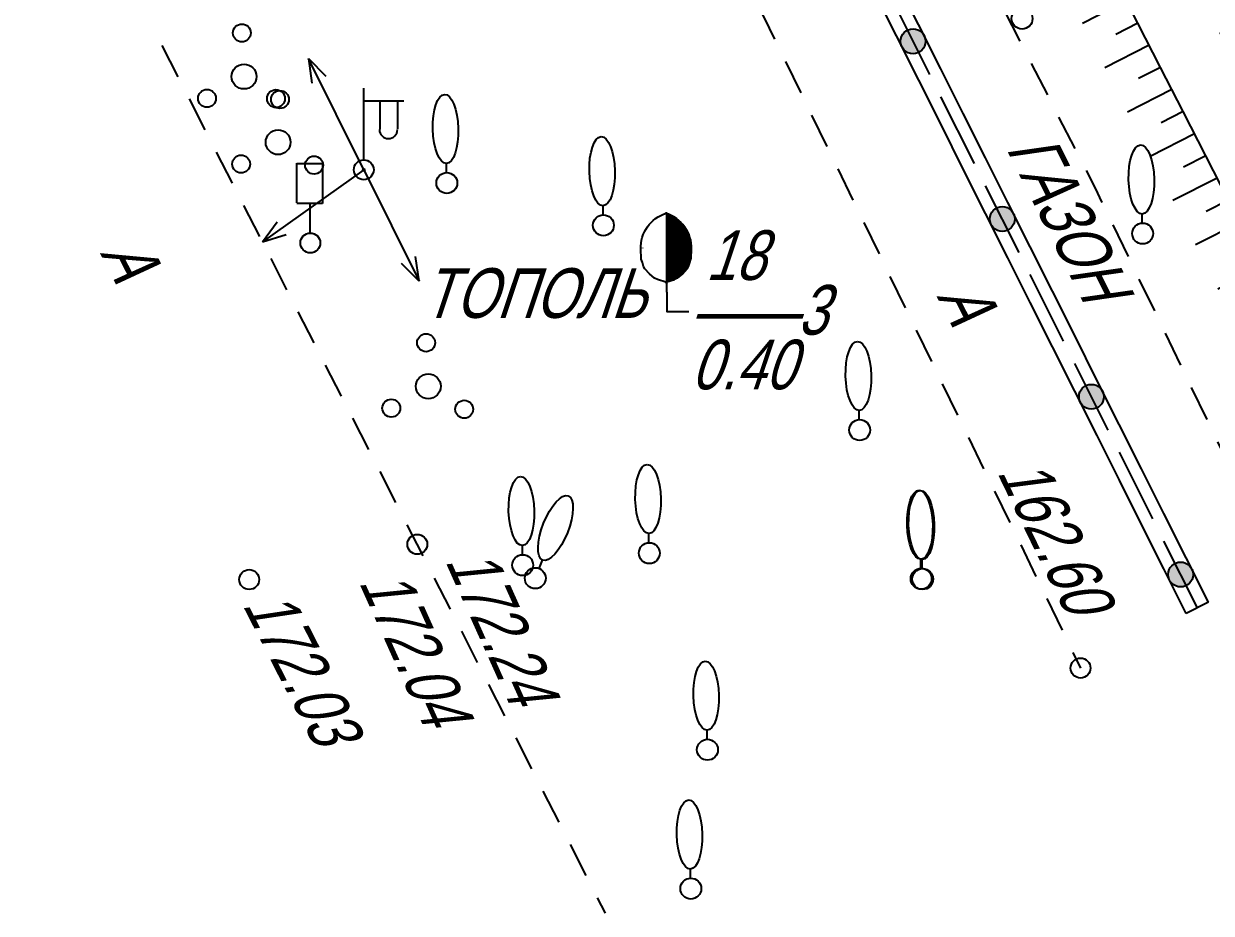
# Model space of a CAD drawing. Header units: metres. Extents: x -584 to -429, y 22748 to 22926.
# Drawn here: x -537.72 to -513.84, y 22748.45 to 22766.34 of the extents above; entities that cross this region are included whole.
import ezdxf
from ezdxf.enums import TextEntityAlignment as Align

# ---------------------------------------------------------------- set-up
doc = ezdxf.new("R2010")
doc.units = ezdxf.units.M
doc.header["$MEASUREMENT"] = 0
for name, color, linetype, lineweight in [('Горизонтали', 7, 'Continuous', 25), ('Граница улицы', 7, 'Continuous', 25), ('Леса и газоны', 7, 'Continuous', 25), ('Ограды', 7, 'Continuous', 25), ('Отдельно стоящее дерево', 7, 'Continuous', 25), ('Откосы', 7, 'Continuous', 25), ('Светофоры', 7, 'Continuous', 25), ('Фонари', 7, 'Continuous', 25)]:
    doc.layers.add(name, color=color, linetype=linetype, lineweight=lineweight)
doc.styles.add('Style-RUSSIAN_1251 I 0.32289', font='RUSSIAN_1251.shx', dxfattribs={"oblique": 18.5})

# ---------------------------------------------------------------- blocks, each defined once
blk = doc.blocks.new('MLISTV')
at = {"layer": 'Леса и газоны', "color": 7, "linetype": 'Continuous', "lineweight": 25}
for p, q in [((-0.005, 1.965), (0, 1.965)), ((0, 1.935), (0.056, 1.935)), ((0, 1.905), (0.117, 1.905)), ((0, 1.875), (0.177, 1.875)), ((0, 1.845), (0.215, 1.845)), ((0, 1.815), (0.245, 1.815)), ((0, 1.785), (0.274, 1.785)), ((0, 1.755), (0.304, 1.755)), ((0, 1.725), (0.333, 1.725)), ((0, 1.695), (0.362, 1.695)), ((0, 1.665), (0.377, 1.665)), ((0, 1.635), (0.391, 1.635)), ((0, 1.605), (0.405, 1.605)), ((0, 1.575), (0.419, 1.575)), ((0, 1.545), (0.434, 1.545)), ((0, 1.515), (0.448, 1.515)), ((0, 1.485), (0.462, 1.485)), ((0, 1.455), (0.467, 1.455)), ((0, 1.425), (0.471, 1.425)), ((0, 1.395), (0.474, 1.395)), ((0, 1.365), (0.478, 1.365)), ((0, 1.335), (0.481, 1.335)), ((0, 1.305), (0.485, 1.305)), ((0, 1.275), (0.488, 1.275)), ((0, 1.245), (0.491, 1.245)), ((0, 1.215), (0.49, 1.215)), ((0, 1.185), (0.489, 1.185)), ((0, 1.155), (0.488, 1.155)), ((0, 1.125), (0.486, 1.125)), ((0, 1.095), (0.485, 1.095)), ((0, 1.065), (0.484, 1.065)), ((0, 1.035), (0.476, 1.035)), ((0, 1.005), (0.465, 1.005)), ((0, 0.975), (0.455, 0.975)), ((0, 0.945), (0.446, 0.945)), ((0, 0.915), (0.438, 0.915)), ((0, 0.885), (0.425, 0.885)), ((0, 0.855), (0.407, 0.855)), ((0, 0.825), (0.379, 0.825)), ((0, 0.795), (0.35, 0.795)), ((0, 0.765), (0.322, 0.765)), ((0, 0.735), (0.289, 0.735)), ((0, 0.705), (0.255, 0.705)), ((0, 0.675), (0.221, 0.675)), ((0, 0.645), (0.167, 0.645)), ((0, 0.615), (0.071, 0.615))]:
    blk.add_line(p, q, dxfattribs=at)
at = {"layer": 'Леса и газоны', "color": 7, "linetype": 'Continuous', "lineweight": 25, "flags": 128}
for points in [[(-0.014, 0.59), (-0.187, 0.641), (-0.242, 0.669), (-0.343, 0.758), (-0.436, 0.856), (-0.463, 0.903), (-0.484, 0.98), (-0.51, 1.053), (-0.512, 1.062), (-0.519, 1.249, -0.344174), (-0.007, 1.973)], [(-0.021, 1.973, -0.344174), (0.491, 1.249), (0.484, 1.062), (0.482, 1.053), (0.456, 0.98), (0.435, 0.903), (0.408, 0.856), (0.315, 0.758), (0.214, 0.669), (0.159, 0.641), (-0.014, 0.59), (0, 0.557), (0, 1.973), (-0.021, 1.973)]]:
    blk.add_lwpolyline(points, format="xyb", dxfattribs=at)
for points in [[(-0.51, 1.275), (-0.51, 1.273)], [(-0.484, 1.275), (-0.484, 1.273)], [(0.435, 0.903), (0.456, 0.98), (0.482, 1.053), (0.484, 1.062)], [(0.214, 0.669), (0.315, 0.758), (0.408, 0.856)], [(-0.014, 0.59), (0.159, 0.641)], [(0, 0.389), (0, 0.57)], [(0, 0.389), (0, 0), (0.443, 0)]]:
    blk.add_lwpolyline(points, dxfattribs=at)
at = {"layer": 'Леса и газоны', "color": 7, "linetype": 'Continuous', "lineweight": 25}
blk.add_arc((-0.229, 1.283), 0.721, 357.2725, 73.2411, dxfattribs=at)
blk = doc.blocks.new('STRFON_15')
at = {"layer": 'Фонари', "color": 7, "linetype": 'Continuous', "lineweight": 25, "flags": 128}
for points in [[(0, 0), (2.5, -0.001)], [(2.5, -0.001), (2.025, 0.157)], [(2.5, -0.001), (2.025, -0.156)]]:
    blk.add_lwpolyline(points, dxfattribs=at)
blk = doc.blocks.new('STRFON_16')
at = {"layer": 'Фонари', "color": 7, "linetype": 'Continuous', "lineweight": 25, "flags": 128}
for points in [[(2.5, -0.001), (2.025, 0.157)], [(0, 0), (2.5, -0.001)], [(2.5, -0.001), (2.025, -0.156)]]:
    blk.add_lwpolyline(points, dxfattribs=at)
blk = doc.blocks.new('STRFON_17')
at = {"layer": 'Фонари', "color": 7, "linetype": 'Continuous', "lineweight": 25, "flags": 128}
for points in [[(2.5, 0), (2.025, 0.157)], [(0, 0), (2.5, 0)], [(2.5, 0), (2.025, -0.156)]]:
    blk.add_lwpolyline(points, dxfattribs=at)
blk = doc.blocks.new('PIKET_74')
at = {"layer": 'Горизонтали', "color": 7, "linetype": 'Continuous', "lineweight": 25}
blk.add_arc((0, 0), 0.2, 0, 360, dxfattribs=at)
blk = doc.blocks.new('FONAR5_7')
at = {"layer": 'Фонари', "color": 7, "linetype": 'Continuous', "lineweight": 25}
for p, q in [((0.003, 0.2), (0.003, 1.641)), ((0.017, 1.388), (0.805, 1.388)), ((0.322, 1.371), (0.322, 0.816)), ((0.676, 1.378), (0.676, 0.823))]:
    blk.add_line(p, q, dxfattribs=at)
for centre, radius, start, end in [((0.496, 0.809), 0.181, 180, 0), ((0, 0), 0.2, 0, 360), ((0, 0), 0.02, 0, 360)]:
    blk.add_arc(centre, radius, start, end, dxfattribs=at)
blk = doc.blocks.new('DORZN1_2')
at = {"layer": 'Светофоры', "color": 7, "linetype": 'Continuous', "lineweight": 25}
for p, q in [((-0.27, 0.806), (-0.27, 1.603)), ((-0.27, 1.598), (0.252, 1.598)), ((0.252, 0.792), (0.252, 1.589)), ((-0.27, 0.801), (0.248, 0.801)), ((-0.004, 0.2), (-0.004, 0.801))]:
    blk.add_line(p, q, dxfattribs=at)
blk.add_arc((0, 0), 0.2, 0, 360, dxfattribs=at)
blk = doc.blocks.new('msdElementTypeLineString_9')
at = {"layer": 'Граница улицы', "color": 7, "linetype": 'Continuous', "lineweight": 25}
for p, q in [((9.674, 24.226), (10.289, 23.888)), ((5.182, 23.702), (5.824, 23.984)), ((4.081, 23.22), (4.724, 23.502)), ((10.709, 23.618), (11.292, 23.226)), ((2.981, 22.737), (3.623, 23.019)), ((1.88, 22.254), (2.523, 22.536)), ((0.78, 21.771), (1.422, 22.053)), ((12.364, 21.928), (12.671, 21.297)), ((0.001, 21.43), (0.322, 21.571)), ((12.89, 20.847), (13.197, 20.216)), ((13.942, 18.686), (14.249, 18.055)), ((14.467, 17.606), (14.774, 16.975)), ((14.993, 16.525), (15.3, 15.894)), ((15.519, 15.444), (15.826, 14.813)), ((16.045, 14.364), (16.351, 13.733)), ((17.096, 12.203), (17.403, 11.572)), ((17.622, 11.122), (17.929, 10.491)), ((18.147, 10.041), (18.454, 9.41)), ((18.673, 8.961), (18.98, 8.33)), ((19.199, 7.88), (19.506, 7.249)), ((19.725, 6.8), (20.032, 6.169)), ((20.25, 5.719), (20.557, 5.088)), ((20.776, 4.638), (21.083, 4.007)), ((21.302, 3.558), (21.609, 2.927)), ((21.828, 2.477), (22.135, 1.846)), ((22.353, 1.397), (22.66, 0.766)), ((22.879, 0.316), (23.032, 0.001))]:
    blk.add_line(p, q, dxfattribs=at)
at = {"layer": 'Граница улицы', "color": 7, "linetype": 'Continuous', "lineweight": 25, "flags": 128}
for points in [[(7.396, 24.636), (7.44, 24.653), (7.904, 24.793), (8.073, 24.775)], [(8.555, 24.648), (8.725, 24.606), (9.228, 24.448)], [(6.282, 24.185), (6.721, 24.378), (6.929, 24.457)], [(11.658, 22.889), (11.879, 22.668), (12.119, 22.361)], [(13.416, 19.767), (13.705, 19.173), (13.723, 19.136)], [(16.57, 13.283), (16.77, 12.872), (16.877, 12.652)]]:
    blk.add_lwpolyline(points, dxfattribs=at)
blk = doc.blocks.new('msdElementTypeLineString_10')
at = {"layer": 'Граница улицы', "color": 7, "linetype": 'Continuous', "lineweight": 25}
for p, q in [((0.001, 20.559), (0.358, 20.571)), ((0.858, 20.589), (1.572, 20.615)), ((3.286, 20.588), (4, 20.557)), ((4.5, 20.536), (5.214, 20.505)), ((6.547, 19.839), (6.871, 19.201)), ((7.098, 18.756), (7.422, 18.118)), ((7.648, 17.673), (7.973, 17.035)), ((8.199, 16.59), (8.524, 15.952)), ((8.75, 15.506), (9.074, 14.869)), ((9.301, 14.423), (9.625, 13.786)), ((9.852, 13.34), (10.176, 12.703)), ((10.403, 12.257), (10.727, 11.62)), ((10.954, 11.174), (11.278, 10.537)), ((11.505, 10.091), (11.829, 9.454)), ((12.056, 9.008), (12.38, 8.371)), ((12.607, 7.925), (12.931, 7.288)), ((13.157, 6.842), (13.482, 6.204)), ((13.708, 5.759), (14.033, 5.121)), ((14.259, 4.676), (14.583, 4.038)), ((14.81, 3.593), (15.134, 2.955)), ((15.359, 2.509), (15.671, 1.865)), ((15.889, 1.415), (16.202, 0.772)), ((16.42, 0.322), (16.576, 0))]:
    blk.add_line(p, q, dxfattribs=at)
at = {"layer": 'Граница улицы', "color": 7, "linetype": 'Continuous', "lineweight": 25, "flags": 128}
for points in [[(2.072, 20.632), (2.17, 20.636), (2.786, 20.609)], [(5.714, 20.484), (6.23, 20.462), (6.32, 20.284)]]:
    blk.add_lwpolyline(points, dxfattribs=at)
blk = doc.blocks.new('msdElementTypeLineString_11')
at = {"layer": 'Ограды', "linetype": 'Continuous', "lineweight": 25}
h = blk.add_hatch(color=7, dxfattribs=at)
edge = h.paths.add_edge_path()
edge.add_arc((1.643, 22.872), 0.25, 0, 360)
h = blk.add_hatch(color=7, dxfattribs=at)
edge = h.paths.add_edge_path()
edge.add_arc((3.437, 19.297), 0.25, 0, 360)
h = blk.add_hatch(color=7, dxfattribs=at)
edge = h.paths.add_edge_path()
edge.add_arc((5.231, 15.722), 0.25, 0, 360)
h = blk.add_hatch(color=7, dxfattribs=at)
edge = h.paths.add_edge_path()
edge.add_arc((7.024, 12.147), 0.25, 0, 360)
h = blk.add_hatch(color=7, dxfattribs=at)
edge = h.paths.add_edge_path()
edge.add_arc((8.818, 8.572), 0.25, 0, 360)
h = blk.add_hatch(color=7, dxfattribs=at)
edge = h.paths.add_edge_path()
edge.add_arc((10.612, 4.996), 0.25, 0, 360)
h = blk.add_hatch(color=7, dxfattribs=at)
edge = h.paths.add_edge_path()
edge.add_arc((12.406, 1.421), 0.25, 0, 360)
at = {"layer": 'Ограды', "color": 7, "linetype": 'Continuous', "lineweight": 25}
for p, q in [((0.973, 24.764), (0.527, 24.54)), ((1.979, 22.202), (1.307, 23.543)), ((2.203, 22.314), (1.754, 23.208)), ((1.756, 22.09), (1.307, 22.984)), ((2.651, 21.42), (2.203, 22.314)), ((2.204, 21.196), (1.756, 22.09)), ((2.876, 20.414), (2.203, 21.755)), ((3.1, 20.527), (2.651, 21.42)), ((2.653, 20.302), (2.204, 21.196)), ((3.996, 18.739), (3.548, 19.633)), ((3.55, 18.515), (3.101, 19.409)), ((4.445, 17.845), (3.996, 18.739)), ((3.998, 17.621), (3.55, 18.515)), ((4.67, 16.839), (3.997, 18.18)), ((4.893, 16.951), (4.445, 17.845)), ((4.446, 16.727), (3.998, 17.621)), ((4.895, 15.833), (4.446, 16.727)), ((5.342, 16.058), (4.893, 16.951)), ((5.567, 15.052), (4.894, 16.392)), ((5.79, 15.164), (5.342, 16.058)), ((5.343, 14.94), (4.895, 15.833)), ((6.239, 14.27), (5.79, 15.164)), ((5.792, 14.046), (5.343, 14.94)), ((7.136, 12.482), (6.687, 13.376)), ((6.689, 12.258), (6.24, 13.152)), ((7.361, 11.476), (6.688, 12.817)), ((7.584, 11.589), (7.136, 12.482)), ((7.137, 11.364), (6.689, 12.258)), ((8.033, 10.695), (7.584, 11.589)), ((7.586, 10.471), (7.137, 11.364)), ((8.258, 9.689), (7.585, 11.03)), ((8.481, 9.801), (8.033, 10.695)), ((8.034, 9.577), (7.586, 10.471)), ((8.93, 8.907), (8.481, 9.801)), ((8.483, 8.683), (8.034, 9.577)), ((9.155, 7.901), (8.482, 9.242)), ((9.378, 8.013), (8.93, 8.907)), ((8.931, 7.789), (8.483, 8.683)), ((9.826, 7.12), (9.378, 8.013)), ((9.38, 6.895), (8.931, 7.789)), ((10.051, 6.114), (9.379, 7.454)), ((10.275, 6.226), (9.826, 7.12)), ((9.828, 6.001), (9.38, 6.895)), ((10.723, 5.332), (10.275, 6.226)), ((10.276, 5.108), (9.828, 6.001)), ((10.948, 4.326), (10.276, 5.667)), ((11.172, 4.438), (10.723, 5.332)), ((10.725, 4.214), (10.276, 5.108)), ((11.62, 3.544), (11.172, 4.438)), ((11.173, 3.32), (10.725, 4.214)), ((11.845, 2.538), (11.173, 3.879)), ((12.069, 2.651), (11.62, 3.544)), ((11.622, 2.426), (11.173, 3.32)), ((12.517, 1.757), (12.069, 2.651)), ((12.07, 1.532), (11.622, 2.426)), ((12.742, 0.751), (12.069, 2.091)), ((12.966, 0.863), (12.517, 1.757)), ((12.519, 0.639), (12.07, 1.532)), ((12.966, 0.863), (12.519, 0.639))]:
    blk.add_line(p, q, dxfattribs=at)
at = {"layer": 'Ограды', "color": 7, "linetype": 'Continuous', "lineweight": 25, "flags": 128}
for points in [[(1.082, 23.99), (1.078, 23.999), (0.75, 24.652)], [(1.306, 24.102), (1.301, 24.111), (0.973, 24.764)], [(0.859, 23.878), (0.854, 23.886), (0.527, 24.54)], [(1.754, 23.208), (1.363, 23.988), (1.306, 24.102)], [(1.307, 22.984), (0.916, 23.763), (0.859, 23.878)], [(3.548, 19.633), (3.407, 19.915), (3.1, 20.527)], [(3.101, 19.409), (2.96, 19.69), (2.653, 20.302)], [(3.773, 18.627), (3.183, 19.802), (3.1, 19.968)], [(6.464, 13.264), (6.34, 13.51), (5.791, 14.605)], [(6.687, 13.376), (6.564, 13.622), (6.239, 14.27)], [(6.24, 13.152), (6.117, 13.398), (5.792, 14.046)]]:
    blk.add_lwpolyline(points, dxfattribs=at)
at = {"layer": 'Ограды', "color": 7, "linetype": 'Continuous', "lineweight": 25}
for centre in [(1.643, 22.872), (1.643, 22.872), (3.437, 19.297), (3.437, 19.297), (5.231, 15.722), (5.231, 15.722), (7.024, 12.147), (7.024, 12.147), (8.818, 8.572), (8.818, 8.572), (10.612, 4.996), (10.612, 4.996), (12.406, 1.421), (12.406, 1.421)]:
    blk.add_circle(centre, 0.25, dxfattribs=at)
blk = doc.blocks.new('msdElementTypeLineString_14')
at = {"layer": 'Откосы', "color": 7, "linetype": 'Continuous', "lineweight": 25}
for p, q in [((0, 22.079), (0.238, 21.814)), ((0.573, 21.443), (1.049, 20.913)), ((1.384, 20.541), (1.86, 20.012)), ((2.879, 18.646), (3.239, 18.031)), ((3.492, 17.6), (3.852, 16.985)), ((5.282, 14.435), (5.607, 13.801)), ((6.387, 12.277), (6.712, 11.643)), ((6.94, 11.198), (7.264, 10.564)), ((7.492, 10.118), (7.817, 9.484)), ((8.044, 9.039), (8.369, 8.405)), ((9.132, 6.872), (9.442, 6.231)), ((9.659, 5.78), (9.969, 5.139)), ((10.186, 4.688), (10.496, 4.047)), ((10.713, 3.597), (11.023, 2.955)), ((11.24, 2.505), (11.549, 1.863)), ((11.767, 1.413), (12.076, 0.771)), ((12.294, 0.321), (12.449, 0))]:
    blk.add_line(p, q, dxfattribs=at)
at = {"layer": 'Откосы', "color": 7, "linetype": 'Continuous', "lineweight": 25, "flags": 128}
for points in [[(2.195, 19.64), (2.486, 19.316), (2.626, 19.077)], [(4.104, 16.554), (4.334, 16.162), (4.465, 15.939)], [(4.717, 15.508), (4.845, 15.29), (5.055, 14.881)], [(5.835, 13.356), (6.133, 12.774), (6.159, 12.722)], [(8.597, 7.96), (8.778, 7.606), (8.915, 7.323)]]:
    blk.add_lwpolyline(points, dxfattribs=at)
blk = doc.blocks.new('msdElementTypeLineString_17')
at = {"layer": 'Откосы', "color": 7, "linetype": 'Continuous', "lineweight": 25}
for p, q in [((1.372, 21.856), (1.245, 21.373)), ((1.852, 21.717), (1.544, 20.766)), ((2.325, 21.554), (2.144, 21.088)), ((2.789, 21.366), (2.4, 20.445)), ((3.242, 21.156), (3.022, 20.707)), ((3.685, 20.924), (3.195, 20.052)), ((4.116, 20.67), (3.846, 20.249)), ((4.533, 20.395), (3.971, 19.567)), ((4.935, 20.098), (4.631, 19.701)), ((5.332, 19.794), (4.724, 19)), ((5.673, 19.428), (5.305, 19.09)), ((6.349, 18.692), (5.673, 19.428)), ((6.011, 19.06), (5.274, 18.384)), ((6.349, 18.692), (5.981, 18.354)), ((6.655, 18.298), (5.829, 17.734)), ((6.937, 17.885), (6.524, 17.603)), ((7.209, 17.466), (6.303, 17.043)), ((7.421, 17.014), (6.968, 16.802)), ((7.655, 16.572), (6.776, 16.095)), ((7.894, 16.132), (7.454, 15.894)), ((8.132, 15.693), (7.253, 15.216)), ((8.367, 15.251), (7.921, 15.024)), ((8.821, 14.361), (8.367, 15.251)), ((8.594, 14.806), (7.703, 14.352)), ((8.821, 14.361), (8.376, 14.133)), ((9.049, 13.915), (8.158, 13.461)), ((9.276, 13.47), (8.831, 13.243)), ((9.731, 12.579), (9.276, 13.47)), ((9.503, 13.025), (8.613, 12.57)), ((9.731, 12.579), (9.285, 12.352)), ((10.185, 11.689), (9.731, 12.579)), ((9.958, 12.134), (9.067, 11.679)), ((10.185, 11.689), (9.74, 11.461)), ((10.64, 10.798), (10.185, 11.689)), ((10.413, 11.243), (9.522, 10.789)), ((10.64, 10.798), (10.194, 10.571)), ((11.094, 9.907), (10.64, 10.798)), ((10.867, 10.353), (9.976, 9.898)), ((11.094, 9.907), (10.649, 9.68)), ((11.549, 9.017), (11.094, 9.907)), ((11.322, 9.462), (10.431, 9.007)), ((11.549, 9.017), (11.104, 8.789)), ((12.004, 8.126), (11.549, 9.017)), ((11.776, 8.571), (10.886, 8.117)), ((12.004, 8.126), (11.558, 7.899)), ((12.458, 7.235), (12.004, 8.126)), ((12.231, 7.681), (11.34, 7.226)), ((12.458, 7.235), (12.013, 7.008)), ((12.913, 6.345), (12.458, 7.235)), ((12.686, 6.79), (11.795, 6.335)), ((12.913, 6.345), (12.467, 6.117)), ((13.367, 5.454), (12.913, 6.345)), ((13.14, 5.899), (12.249, 5.445)), ((13.367, 5.454), (12.922, 5.227)), ((13.822, 4.563), (13.367, 5.454)), ((13.595, 5.008), (12.704, 4.554)), ((13.822, 4.563), (13.377, 4.336)), ((14.277, 3.672), (13.822, 4.563)), ((14.049, 4.118), (13.159, 3.663)), ((14.277, 3.672), (13.831, 3.445)), ((14.731, 2.782), (14.277, 3.672)), ((14.504, 3.227), (13.613, 2.772)), ((14.731, 2.782), (14.286, 2.554)), ((15.186, 1.891), (14.731, 2.782)), ((14.959, 2.336), (14.068, 1.882)), ((15.186, 1.891), (14.74, 1.664)), ((15.64, 1), (15.186, 1.891)), ((15.413, 1.446), (14.522, 0.991)), ((15.64, 1), (15.195, 0.773))]:
    blk.add_line(p, q, dxfattribs=at)
at = {"layer": 'Откосы', "color": 7, "linetype": 'Continuous', "lineweight": 25, "flags": 128}
for points in [[(1.372, 21.856), (1.227, 21.894), (1, 21.948)], [(2.325, 21.554), (2.307, 21.56), (2.041, 21.655), (1.772, 21.743), (1.501, 21.822), (1.372, 21.856)], [(3.242, 21.156), (3.089, 21.231), (2.855, 21.338), (2.832, 21.348), (2.571, 21.458), (2.325, 21.554)], [(4.116, 20.67), (4.082, 20.691), (3.84, 20.837), (3.593, 20.975), (3.343, 21.107), (3.242, 21.156)], [(4.935, 20.098), (4.784, 20.214), (4.554, 20.38), (4.32, 20.539), (4.116, 20.67)], [(5.673, 19.428), (5.349, 19.782), (4.935, 20.098)], [(6.937, 17.885), (6.493, 18.535), (6.349, 18.692)], [(7.421, 17.014), (7.18, 17.529), (6.937, 17.885)], [(7.894, 16.132), (7.455, 16.941), (7.421, 17.014)], [(8.367, 15.251), (8.291, 15.4), (7.894, 16.132)], [(9.276, 13.47), (9.178, 13.662), (8.821, 14.361)]]:
    blk.add_lwpolyline(points, dxfattribs=at)
blk = doc.blocks.new('DEREVO_5')
at = {"layer": 'Отдельно стоящее дерево', "color": 7, "linetype": 'Continuous', "lineweight": 25, "flags": 128}
blk.add_lwpolyline([(-0.007, 0.21), (-0.007, 0.393)], dxfattribs=at)
at = {"layer": 'Отдельно стоящее дерево', "color": 7, "linetype": 'Continuous', "lineweight": 25}
blk.add_arc((0, 0), 0.21, 0, 359.99999, dxfattribs=at)
blk.add_ellipse((-0.0255, 1.088), major_axis=(-0.0185, 0.695), ratio=0.3698286, dxfattribs=at)
blk = doc.blocks.new('DEREVO_7')
at = {"layer": 'Отдельно стоящее дерево', "color": 7, "linetype": 'Continuous', "lineweight": 25, "flags": 128}
blk.add_lwpolyline([(-0.007, 0.21), (-0.007, 0.393)], dxfattribs=at)
at = {"layer": 'Отдельно стоящее дерево', "color": 7, "linetype": 'Continuous', "lineweight": 25}
blk.add_arc((0, 0), 0.21, 0, 360, dxfattribs=at)
blk.add_ellipse((-0.025, 1.088), major_axis=(-0.019, 0.695), ratio=0.369829, dxfattribs=at)
blk = doc.blocks.new('KUST1_3')
at = {"layer": 'Отдельно стоящее дерево', "color": 7, "linetype": 'Continuous', "lineweight": 25}
for centre, radius in [((-0.044, 0.877), 0.18), ((0, 0), 0.25), ((-0.745, -0.439), 0.18), ((0.723, -0.461), 0.18)]:
    blk.add_arc(centre, radius, 0, 360, dxfattribs=at)
blk = doc.blocks.new('KUST1_4')
at = {"layer": 'Отдельно стоящее дерево', "color": 7, "linetype": 'Continuous', "lineweight": 25}
for centre, radius in [((-0.044, 0.877), 0.18), ((0, 0), 0.25), ((-0.745, -0.439), 0.18), ((0.723, -0.461), 0.18)]:
    blk.add_arc(centre, radius, 0, 360, dxfattribs=at)
blk = doc.blocks.new('KUST1_5')
at = {"layer": 'Отдельно стоящее дерево', "color": 7, "linetype": 'Continuous', "lineweight": 25}
for centre, radius in [((-0.044, 0.877), 0.18), ((0, 0), 0.25), ((-0.745, -0.439), 0.18), ((0.723, -0.461), 0.18)]:
    blk.add_arc(centre, radius, 0, 360, dxfattribs=at)
blk = doc.blocks.new('DEREVO_51')
at = {"layer": 'Отдельно стоящее дерево', "color": 7, "linetype": 'Continuous', "lineweight": 25, "flags": 128}
blk.add_lwpolyline([(-0.007, 0.21), (-0.007, 0.393)], dxfattribs=at)
at = {"layer": 'Отдельно стоящее дерево', "color": 7, "linetype": 'Continuous', "lineweight": 25}
blk.add_arc((0, 0), 0.21, 0, 359.99999, dxfattribs=at)
blk.add_ellipse((-0.0255, 1.088), major_axis=(-0.0185, 0.695), ratio=0.3698286, dxfattribs=at)
blk = doc.blocks.new('DEREVO_52')
at = {"layer": 'Отдельно стоящее дерево', "color": 7, "linetype": 'Continuous', "lineweight": 25, "flags": 128}
blk.add_lwpolyline([(-0.007, 0.21), (-0.007, 0.393)], dxfattribs=at)
at = {"layer": 'Отдельно стоящее дерево', "color": 7, "linetype": 'Continuous', "lineweight": 25}
blk.add_arc((0, 0), 0.21, 0, 359.99999, dxfattribs=at)
blk.add_ellipse((-0.0255, 1.088), major_axis=(-0.0185, 0.695), ratio=0.3698286, dxfattribs=at)
blk = doc.blocks.new('DEREVO_54')
at = {"layer": 'Отдельно стоящее дерево', "color": 7, "linetype": 'Continuous', "lineweight": 25, "flags": 128}
blk.add_lwpolyline([(-0.007, 0.21), (-0.007, 0.393)], dxfattribs=at)
at = {"layer": 'Отдельно стоящее дерево', "color": 7, "linetype": 'Continuous', "lineweight": 25}
blk.add_arc((0, 0), 0.21, 0, 360, dxfattribs=at)
blk.add_ellipse((-0.026, 1.088), major_axis=(-0.019, 0.695), ratio=0.369829, dxfattribs=at)
blk = doc.blocks.new('DEREVO_55')
at = {"layer": 'Отдельно стоящее дерево', "color": 7, "linetype": 'Continuous', "lineweight": 25, "flags": 128}
blk.add_lwpolyline([(-0.007, 0.21), (-0.007, 0.393)], dxfattribs=at)
at = {"layer": 'Отдельно стоящее дерево', "color": 7, "linetype": 'Continuous', "lineweight": 25}
blk.add_arc((0, 0), 0.21, 0, 359.99999, dxfattribs=at)
blk.add_ellipse((-0.0255, 1.088), major_axis=(-0.0185, 0.695), ratio=0.3698286, dxfattribs=at)
blk = doc.blocks.new('DEREVO_56')
at = {"layer": 'Отдельно стоящее дерево', "color": 7, "linetype": 'Continuous', "lineweight": 25, "flags": 128}
blk.add_lwpolyline([(-0.007, 0.21), (-0.007, 0.393)], dxfattribs=at)
at = {"layer": 'Отдельно стоящее дерево', "color": 7, "linetype": 'Continuous', "lineweight": 25}
blk.add_arc((0, 0), 0.21, 0, 360, dxfattribs=at)
blk.add_ellipse((-0.025, 1.088), major_axis=(-0.019, 0.695), ratio=0.369829, dxfattribs=at)
blk = doc.blocks.new('DEREVO_57')
at = {"layer": 'Отдельно стоящее дерево', "color": 7, "linetype": 'Continuous', "lineweight": 25, "flags": 128}
blk.add_lwpolyline([(-0.007, 0.21), (-0.007, 0.393)], dxfattribs=at)
at = {"layer": 'Отдельно стоящее дерево', "color": 7, "linetype": 'Continuous', "lineweight": 25}
blk.add_arc((0, 0), 0.21, 0, 359.99999, dxfattribs=at)
blk.add_ellipse((-0.0255, 1.088), major_axis=(-0.0185, 0.695), ratio=0.3698286, dxfattribs=at)
blk = doc.blocks.new('DEREVO_58')
at = {"layer": 'Отдельно стоящее дерево', "color": 7, "linetype": 'Continuous', "lineweight": 25, "flags": 128}
blk.add_lwpolyline([(-0.007, 0.21), (-0.007, 0.393)], dxfattribs=at)
at = {"layer": 'Отдельно стоящее дерево', "color": 7, "linetype": 'Continuous', "lineweight": 25}
blk.add_arc((0, 0), 0.21, 0, 359.99999, dxfattribs=at)
blk.add_ellipse((-0.0255, 1.088), major_axis=(-0.0185, 0.695), ratio=0.3698286, dxfattribs=at)
blk = doc.blocks.new('DEREVO_59')
at = {"layer": 'Отдельно стоящее дерево', "color": 7, "linetype": 'Continuous', "lineweight": 25, "flags": 128}
blk.add_lwpolyline([(-0.007, 0.21), (-0.007, 0.393)], dxfattribs=at)
at = {"layer": 'Отдельно стоящее дерево', "color": 7, "linetype": 'Continuous', "lineweight": 25}
blk.add_arc((0, 0), 0.21, 0, 360, dxfattribs=at)
blk.add_ellipse((-0.025, 1.088), major_axis=(-0.019, 0.695), ratio=0.369829, dxfattribs=at)
blk = doc.blocks.new('DEREVO_60')
at = {"layer": 'Отдельно стоящее дерево', "color": 7, "linetype": 'Continuous', "lineweight": 25, "flags": 128}
blk.add_lwpolyline([(-0.007, 0.21), (-0.007, 0.393)], dxfattribs=at)
at = {"layer": 'Отдельно стоящее дерево', "color": 7, "linetype": 'Continuous', "lineweight": 25}
blk.add_arc((0, 0), 0.21, 0, 359.99999, dxfattribs=at)
blk.add_ellipse((-0.0255, 1.088), major_axis=(-0.0185, 0.695), ratio=0.3698286, dxfattribs=at)
blk = doc.blocks.new('DEREVO_61')
at = {"layer": 'Отдельно стоящее дерево', "color": 7, "linetype": 'Continuous', "lineweight": 25, "flags": 128}
blk.add_lwpolyline([(-0.007, 0.21), (-0.007, 0.393)], dxfattribs=at)
at = {"layer": 'Отдельно стоящее дерево', "color": 7, "linetype": 'Continuous', "lineweight": 25}
blk.add_arc((0, 0), 0.21, 0, 359.99999, dxfattribs=at)
blk.add_ellipse((-0.0255, 1.088), major_axis=(-0.0185, 0.695), ratio=0.3698286, dxfattribs=at)
blk = doc.blocks.new('PIKET_197')
at = {"layer": 'Горизонтали', "color": 7, "linetype": 'Continuous', "lineweight": 25}
blk.add_arc((0, 0), 0.2, 0, 360, dxfattribs=at)
blk = doc.blocks.new('PIKET_200')
at = {"layer": 'Горизонтали', "color": 7, "linetype": 'Continuous', "lineweight": 25}
blk.add_arc((0, 0), 0.2, 0, 360, dxfattribs=at)
blk = doc.blocks.new('msdElementTypeLineString_33')
at = {"layer": 'Граница улицы', "color": 7, "linetype": 'Continuous', "lineweight": 25}
for p, q in [((33.22, 16.826), (32.899, 17.452)), ((33.767, 15.755), (33.447, 16.381)), ((34.315, 14.684), (33.995, 15.31)), ((34.863, 13.614), (34.543, 14.239)), ((35.411, 12.543), (35.091, 13.168)), ((35.959, 11.472), (35.639, 12.097)), ((36.507, 10.401), (36.187, 11.027)), ((37.055, 9.33), (36.735, 9.956)), ((37.603, 8.259), (37.283, 8.885)), ((38.698, 6.116), (38.378, 6.742)), ((39.245, 5.045), (38.925, 5.671)), ((39.791, 3.973), (39.472, 4.599)), ((40.338, 2.902), (40.019, 3.528)), ((40.885, 1.83), (40.566, 2.456)), ((41.432, 0.758), (41.112, 1.385)), ((41.819, 0), (41.659, 0.313))]:
    blk.add_line(p, q, dxfattribs=at)
at = {"layer": 'Граница улицы', "color": 7, "linetype": 'Continuous', "lineweight": 25, "flags": 128}
blk.add_lwpolyline([(38.151, 7.188), (38.032, 7.421), (37.831, 7.814)], dxfattribs=at)
blk = doc.blocks.new('msdElementTypeTextNode_2')
at = {"layer": 'Леса и газоны', "color": 7, "linetype": 'Continuous', "lineweight": 25, "style": 'Style-RUSSIAN_1251 I 0.32289', "oblique": 18.5, "width": 0.799996}
for s, p in [(' 18', (0, 1.1)), ('——3', (0, 0)), ('0.40', (0, -1.1))]:
    blk.add_text(s, height=1, dxfattribs=at).set_placement(p, align=Align.MIDDLE_LEFT)

msp = doc.modelspace()

# ---------------------------------------------------------------- block references
at = {"layer": 'Горизонтали', "color": 7, "linetype": 'Continuous', "lineweight": 25}
for name, p in [('PIKET_74', (-529.805, 22755.868)), ('PIKET_197', (-533.186, 22755.159)), ('PIKET_200', (-516.464, 22753.379))]:
    msp.add_blockref(name, p, dxfattribs=at)
at = {"layer": 'Граница улицы', "color": 7, "linetype": 'Continuous', "lineweight": 25}
for name, p in [('msdElementTypeLineString_33', (-567.837, 22748.447)), ('msdElementTypeLineString_9', (-539.496, 22753.378)), ('msdElementTypeLineString_10', (-525.718, 22757.157))]:
    msp.add_blockref(name, p, dxfattribs=at)
at = {"layer": 'Леса и газоны', "color": 7, "linetype": 'Continuous', "lineweight": 25}
for name, p in [('MLISTV', (-524.789, 22760.554)), ('msdElementTypeTextNode_2', (-524.303, 22760.585))]:
    msp.add_blockref(name, p, dxfattribs=at)
at = {"layer": 'Ограды', "color": 7, "linetype": 'Continuous', "lineweight": 25}
msp.add_blockref('msdElementTypeLineString_11', (-526.857, 22753.84), dxfattribs=at)
at = {"layer": 'Отдельно стоящее дерево', "color": 7, "linetype": 'Continuous', "lineweight": 25}
for name, p, rotation in [('DEREVO_7', (-517.64, 22766.442), 28.44077834920622), ('DEREVO_59', (-527.432, 22755.187), 336.7806017683184)]:
    msp.add_blockref(name, p, dxfattribs=dict(at, rotation=rotation))
for name, p in [('KUST1_3', (-533.29, 22765.277)), ('KUST1_4', (-532.604, 22763.957)), ('DEREVO_52', (-529.212, 22763.136)), ('DEREVO_51', (-526.062, 22762.285)), ('DEREVO_5', (-515.215, 22762.119)), ('KUST1_5', (-529.584, 22759.046)), ('DEREVO_54', (-520.907, 22758.167)), ('DEREVO_57', (-525.138, 22755.691)), ('DEREVO_58', (-527.685, 22755.449)), ('DEREVO_55', (-519.67, 22755.174)), ('DEREVO_56', (-519.64, 22755.169)), ('DEREVO_60', (-523.969, 22751.736)), ('DEREVO_61', (-524.304, 22748.943))]:
    msp.add_blockref(name, p, dxfattribs=at)
at = {"layer": 'Откосы', "color": 7, "linetype": 'Continuous', "lineweight": 25}
for name, p in [('msdElementTypeLineString_14', (-524.949, 22755.424)), ('msdElementTypeLineString_17', (-525.949, 22755.555))]:
    msp.add_blockref(name, p, dxfattribs=at)
at = {"layer": 'Светофоры', "color": 7, "linetype": 'Continuous', "lineweight": 25}
msp.add_blockref('DORZN1_2', (-531.957, 22761.93), dxfattribs=at)
at = {"layer": 'Фонари', "color": 7, "linetype": 'Continuous', "lineweight": 25}
for name, xscale, yscale, zscale, rotation in [('STRFON_16', 1.000000725723768, 1.000000725723768, 1.000000725723768, 116.4230618852489), ('STRFON_17', 0.9999991252189644, 0.9999991252189644, 0.9999991252189644, 215.3635568125414), ('STRFON_15', 1.000000725723768, 1.000000725723768, 1.000000725723768, 296.4230618852489)]:
    msp.add_blockref(name, (-530.882, 22763.402), dxfattribs=dict(at, xscale=xscale, yscale=yscale, zscale=zscale, rotation=rotation))
msp.add_blockref('FONAR5_7', (-530.882, 22763.402), dxfattribs=at)

# ---------------------------------------------------------------- texts
at = {"layer": 'Горизонтали', "color": 7, "linetype": 'Continuous', "lineweight": 25, "style": 'Style-RUSSIAN_1251 I 0.32289', "oblique": 18.5}
for s, rotation, width, p in [('162.60', 295.9437, 0.8, (-518.151, 22757.323)), ('172.24', 294.1535, 0.799996, (-529.252, 22755.541)), ('172.03', 297.0351, 0.8, (-533.328, 22754.656))]:
    msp.add_text(s, height=1, rotation=rotation, dxfattribs=dict(at, width=width)).set_placement(p)
at = {"layer": 'Горизонтали', "color": 7, "linetype": 'Continuous', "lineweight": 25, "style": 'Style-RUSSIAN_1251 I 0.32289', "oblique": 18.5, "width": 0.799996}
msp.add_text('172.04', height=1, rotation=294.1535, dxfattribs=at).set_placement((-530.074, 22755.522), align=Align.TOP_LEFT)
at = {"layer": 'Граница улицы', "color": 7, "linetype": 'Continuous', "lineweight": 25, "style": 'Style-RUSSIAN_1251 I 0.32289', "oblique": 18.5, "width": 0.799996}
for p in [(-536.19, 22761.728), (-519.364, 22760.861)]:
    msp.add_text('А', height=1, rotation=297.1127, dxfattribs=at).set_placement(p)
at = {"layer": 'Леса и газоны', "color": 7, "linetype": 'Continuous', "lineweight": 25, "style": 'Style-RUSSIAN_1251 I 0.32289', "oblique": 18.5, "width": 0.8}
msp.add_text('ГАЗОН', height=1, rotation=296.6447, dxfattribs=at).set_placement((-517.968, 22763.833))
at = {"layer": 'Леса и газоны', "color": 7, "linetype": 'Continuous', "lineweight": 25, "style": 'Style-RUSSIAN_1251 I 0.32289', "oblique": 18.5, "width": 0.799996}
msp.add_text('ТОПОЛЬ', height=1, dxfattribs=at).set_placement((-529.703, 22760.422))

doc.saveas('drawing.dxf')
